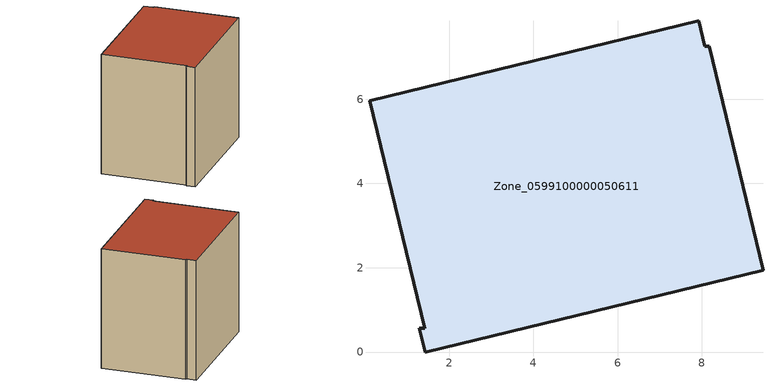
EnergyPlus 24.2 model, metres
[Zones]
Zone_0599100000050611
 floor ground (C_G): 7.92,7.86 8.06,7.25 8.17,7.25 9.45,1.94 1.43,0 1.29,0.56 1.42,0.56 0.11,5.97 z0
 wall outside (C_F): 9.45,1.94 8.17,7.25 8.06,7.25 7.92,7.86 0.11,5.97 1.42,0.56 1.29,0.56 1.43,0 9.45,1.94 z0:7.94
 roof outside (C_R): 8.06,7.25 7.92,7.86 0.11,5.97 1.42,0.56 1.29,0.56 1.43,0 9.45,1.94 8.17,7.25 z7.94
[BUILDING]
Pand.0599100000050611: North Axis=0; Terrain=City; Loads Convergence Tolerance Value=0.04; Temperature Convergence Tolerance Value=0.4; Solar Distribution=FullExterior; Maximum Number of Warmup Days=25; Minimum Number of Warmup Days=1
[Site:Location]
Rotterdam.The.Hague.AP_ZH_NLD Design_Conditions: Latitude=51.96; Longitude=4.45; Time Zone=1; Elevation=-4.5
[SITE:GROUNDTEMPERATURE:BUILDINGSURFACE]
18, 18, 18, 18, 18, 18, 18, 18, 18, 18, 18, 18
[MATERIAL] Thermal Absorptance=0.9; Solar Absorptance=0.7; Visible Absorptance=0.7
Name | Roughness | Thickness | Conductivity | Density | Specific Heat
G.TI.1965-1974 | MediumSmooth | 0.15 | 0.882353 | 540 | 1210
F.TI.1965-1974 | Rough | 0.3 | 0.697674 | 1920 | 840
R.TI.1965-1974 | MediumRough | 0.2 | 0.232558 | 1500 | 1000
[CONSTRUCTION]
C_G: G.TI.1965-1974
C_F: F.TI.1965-1974
C_R: R.TI.1965-1974
[ZONE]
Zone_0599100000050611: Type=1; Multiplier=1; Ceiling Height=Autocalculate; Volume=Autocalculate; Floor Area=autocalculate; Part of Total Floor Area=Yes
[ZONEINFILTRATION:DESIGNFLOWRATE]
Infil_Zone_0599100000050611: Zone or ZoneList or Space or SpaceList=Zone_0599100000050611; Schedule=AlwaysOn; Design Flow Rate Calculation Method=Flow/Area; Flow Rate per Floor Area=0.003; Constant Term Coefficient=1; Temperature Term Coefficient=0; Velocity Term Coefficient=0; Velocity Squared Term Coefficient=0
[HVACTEMPLATE:ZONE:IDEALLOADSAIRSYSTEM]
Zone_0599100000050611: Maximum Heating Supply Air Temperature=50; Minimum Cooling Supply Air Temperature=13; Maximum Heating Supply Air Humidity Ratio=0.0156; Minimum Cooling Supply Air Humidity Ratio=0.0077; Heating Limit=NoLimit; Cooling Limit=NoLimit; Dehumidification Control Type=ConstantSensibleHeatRatio; Cooling Sensible Heat Ratio=0.7; Dehumidification Setpoint=60; Humidification Control Type=None; Humidification Setpoint=30; Outdoor Air Method=None; Outdoor Air Flow Rate per Person=0.00944; Outdoor Air Flow Rate per Zone Floor Area=0; Outdoor Air Flow Rate per Zone=0; Demand Controlled Ventilation Type=None; Outdoor Air Economizer Type=NoEconomizer; Heat Recovery Type=None; Sensible Heat Recovery Effectiveness=0.7; Latent Heat Recovery Effectiveness=0.65
[ZONECONTROL:THERMOSTAT]
ThermostatControl_Zone_0599100000050611: Zone or ZoneList=Zone_0599100000050611; Control Type Schedule=DualSetpointControlType; Control 1=Thermostat_Zone_0599100000050611; Temperature Difference Between Cutout And Setpoint=0
[THERMOSTATSETPOINT:DUALSETPOINT]
Thermostat_Zone_0599100000050611: Heating Setpoint Temperature Schedule=HeatingSetpoint_Zone_0599100000050611; Cooling Setpoint Temperature Schedule=CoolingSetpoint_Zone_0599100000050611
[SCHEDULE:COMPACT]
HeatingSetpoint_Zone_0599100000050611: Through: 12/31, For: AllDays, Until: 24:00, 21
CoolingSetpoint_Zone_0599100000050611: Through: 12/31, For: AllDays, Until: 24:00, 24
DualSetpointControlType: Through: 12/31, For: AllDays, Until: 24:00, 4
AlwaysOn: Through: 12/31, For: AllDays, Until: 24:00, 1
